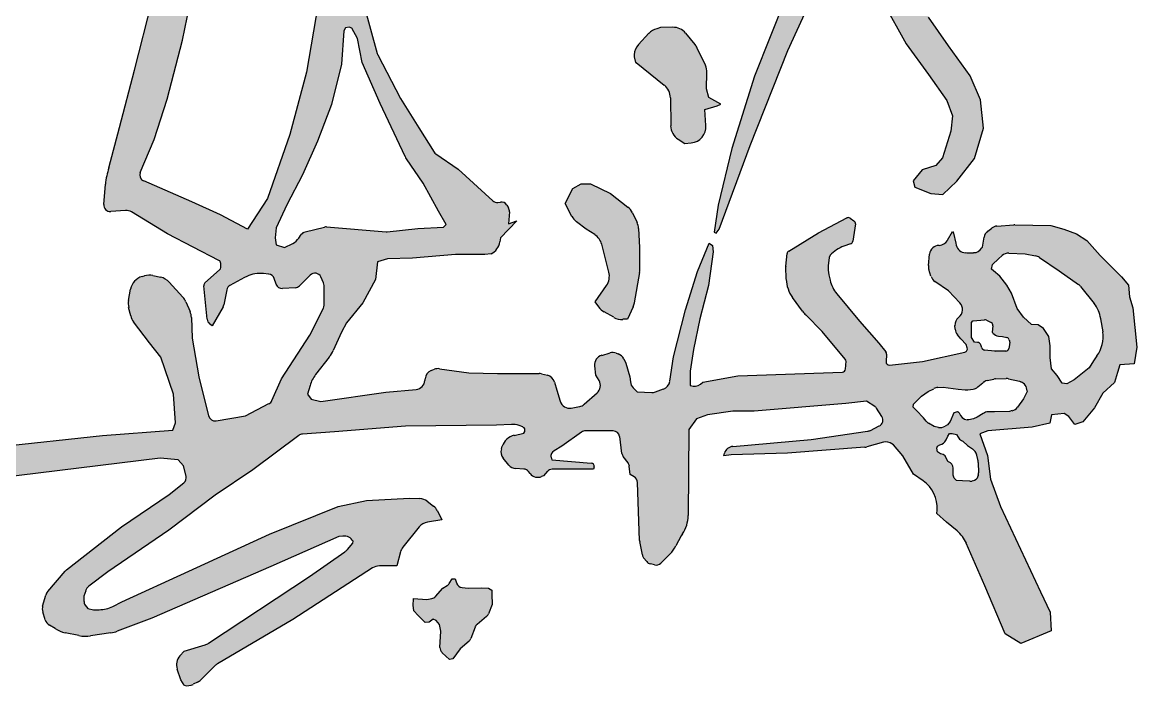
# Model space of a CAD drawing. Extents: x 69728788 to 150676229, y 15322671 to 43663798.
# Drawn here: x 75189074 to 75189880, y 20812700 to 20813179 of the extents above; entities that cross this region are included whole.
import ezdxf

# ---------------------------------------------------------------- set-up
doc = ezdxf.new("R2010")
doc.units = 0
doc.header["$LTSCALE"] = 1000
doc.header["$MEASUREMENT"] = 0
doc.layers.get('0').update_dxf_attribs({"linetype": 'CONTINUOUS'})
doc.layers.add('图框', color=253, linetype='CONTINUOUS')
doc.layers.add('签名', color=7, linetype='CONTINUOUS')

# ---------------------------------------------------------------- blocks, each defined once
blk = doc.blocks.new('新块.dwgASFDFDD')
at = {"layer": '签名'}
h = blk.add_hatch(color=256, dxfattribs=at)
h.paths.add_polyline_path([(95269.7, 23100.4), (95293.6, 23097.2), (95307, 23092.2), (95318, 23086.2), (95321.7, 23078.8), (95322.6, 23070.1), (95323.1, 23062.3), (95323.1, 23060.5), (95327.2, 23064.1), (95333.2, 23073.3), (95340.1, 23083.9), (95337.3, 23095.8), (95334.1, 23100.7, 0.161293), (95315.5, 23115.2), (95307.9, 23117.9), (95278.5, 23126.6), (95239.3, 23136.2, -0.055927), (95231.5, 23139.1), (95214.7, 23147.4, -0.036786), (95210, 23150.3), (95200.6, 23156.8, 0.116967), (95184.5, 23163.2, 0.125161), (95182.7, 23162.9), (95173, 23158.5, 0.089225), (95171.9, 23157.7, -0.045924), (95172.4, 23158.1), (95166.6, 23154.1, 0.195275), (95165, 23151.8), (95164.4, 23148.7, 0.293872), (95165.9, 23145), (95172.2, 23140.4), (95178.7, 23138.1), (95185.6, 23131.2), (95187.9, 23114.8, 0.040442), (95187.9, 23114.2, 0.74192), (95194.7, 23112.1), (95197.1, 23115.6), (95207.2, 23118.8), (95217.3, 23117), (95225.1, 23111.5), (95233.9, 23103.9, 0.146226), (95235.9, 23103.1), (95252.7, 23100.9)])
h.paths.add_polyline_path([(95548, 22693.9, -0.224051), (95555, 22679.5), (95555.4, 22647.3, 0.252735), (95564, 22631.7), (95571.7, 22626.8), (95579.1, 22627.5, 0.405395), (95595.9, 22647.5), (95594.6, 22666), (95608.9, 22670), (95613, 22672.1), (95599.2, 22679.7), (95596.7, 22689.9), (95597.1, 22708.4, 0.116113), (95595.3, 22716.8), (95586, 22736.6, 0.062977), (95583.4, 22740.6), (95572.6, 22753.7, 0.230474), (95557.6, 22760.5), (95543.7, 22760.1), (95539.3, 22758.9, 0.141943), (95530.3, 22753.6), (95518.3, 22740.6, 0.175293), (95513.3, 22728.9), (95513.1, 22726.5), (95514.7, 22719.9), (95515.7, 22719.9)])
h.paths.add_polyline_path([(95518.4, 22529, 0.097987), (95516.6, 22536), (95511.3, 22547, 0.115547), (95505.9, 22553.7), (95485.9, 22569.3), (95463.1, 22580.3), (95452.3, 22580.5), (95442.6, 22575.2), (95433.8, 22557.6), (95441.3, 22543, 0.112428), (95446.7, 22536.7), (95458, 22528.3), (95467.9, 22522, -0.190711), (95476, 22510.8), (95484.2, 22478.8, -0.218827), (95481.4, 22463.4), (95468.3, 22444.6), (95472.4, 22438.7, 0.115033), (95478.7, 22433), (95489.8, 22426.8, 0.14431), (95500.2, 22424.5), (95505.7, 22424.8), (95512, 22438.8, 0.064737), (95513.4, 22443.4), (95519.4, 22478.3, 0.042109), (95519.6, 22481.4), (95519.6, 22507)])
h.paths.add_polyline_path([(95343.3, 22082.5, 0.133698), (95345.6, 22085.7), (95349.6, 22096.5), (95349.2, 22108.4), (95349.2, 22112.9), (95345.5, 22115.1), (95337.3, 22115.5), (95322.2, 22115.3), (95315.2, 22116, -0.296761), (95308.8, 22121.1), (95307.2, 22125.7), (95303.6, 22125.7), (95300.2, 22120.4, -0.111035), (95297.8, 22118.1), (95293, 22115.1), (95284.5, 22105.7, -0.159662), (95280.4, 22103.4), (95274.4, 22102.1), (95259.2, 22103.4), (95259.1, 22102.6), (95258.7, 22095.4), (95259.4, 22089.2), (95264.6, 22083.6), (95272.6, 22075.7), (95277.1, 22076), (95281.6, 22079.5), (95285.4, 22078.1), (95289.2, 22073.3), (95290.5, 22065.7), (95289.6, 22046.8, 0.22558), (95292, 22040.9), (95300.6, 22033.2), (95304.4, 22033.9), (95313, 22045.3), (95323.1, 22054.3, 0.121444), (95325.1, 22057.3), (95330, 22070.3, -0.134274), (95332.3, 22073.5)])
blk.add_hatch(color=256, dxfattribs=at).paths.add_polyline_path([(95770.2, 22967.3), (95701.2, 22828.3), (95651.9, 22704.4), (95625.9, 22621.2), (95610.1, 22555.7), (95605.5, 22524.6), (95607.8, 22523.5), (95611.2, 22528.4), (95646.7, 22624.4), (95690.2, 22734), (95734.6, 22830.2), (95783.8, 22930.1), (95793.4, 22935.7), (95797.5, 22925.3), (95794.2, 22870.5), (95794.2, 22827.8), (95799.9, 22789.1), (95826.5, 22741.6), (95852.3, 22706.1), (95873.3, 22676.3), (95879.7, 22658.6), (95878.1, 22640.9), (95868.4, 22610.3), (95860.7, 22601.5), (95844.8, 22596.4), (95834.7, 22584), (95836.4, 22576.7), (95855.1, 22569.2), (95868.6, 22568.1), (95885, 22583.4), (95905.4, 22609.4), (95915.5, 22644.4), (95912.2, 22677.1), (95900.3, 22704.8), (95875.4, 22739.3), (95852.2, 22772), (95835.8, 22824.2), (95836.9, 22869.4), (95838, 22943.6), (95835.8, 22984.9), (95826.1, 22996.7), (95806.9, 23003.5), (95786.6, 22999)])
h = blk.add_hatch(color=256, dxfattribs=at)
h.paths.add_polyline_path([(95689.5, 22500.1, -0.231178), (95691.3, 22502.9), (95725.4, 22523.9), (95758.1, 22541.1, -0.274551), (95762, 22540.9), (95766.4, 22538, -0.290357), (95768, 22534.3), (95765, 22514.3, -0.282713), (95762.5, 22511.3), (95754.9, 22508.7, 0.12974), (95738.9, 22498.2), (95737.9, 22495.7), (95736.7, 22486.2, 0.07073), (95737.5, 22475.7), (95738.9, 22469.6, 0.118418), (95746.7, 22453.9), (95772.9, 22422.4), (95794.9, 22396.9), (95803, 22387, -0.191696), (95803.9, 22384.4), (95803.4, 22375.7, 0.465128), (95807.5, 22371.8), (95845.2, 22375.8), (95894.1, 22386.8, 0.44834), (95896.8, 22391.7), (95895.5, 22395.4), (95889.3, 22402), (95885.5, 22406.7, -0.157491), (95882.9, 22413.1), (95882.7, 22417.2, -0.24693), (95886.9, 22426.8), (95887.2, 22426.9, 0.440579), (95888.4, 22443.5), (95875.3, 22457.4), (95859.6, 22468, -0.170294), (95855.1, 22474), (95852.6, 22482, -0.102372), (95852.2, 22486.6), (95853.5, 22499.6, -0.373734), (95864.3, 22509.7), (95864.6, 22509.7, 0.254103), (95873.8, 22515.2), (95879.8, 22525.4), (95881, 22523.8), (95883.6, 22512.3), (95884.2, 22509.7, 0.331647), (95894.6, 22501.2), (95896.4, 22501.1), (95904.1, 22501.1, 0.263355), (95913.8, 22506.6), (95914.4, 22507.7), (95916.4, 22518.9, -0.184975), (95920.5, 22525.8), (95925, 22529.3, -0.149598), (95931.1, 22531.7), (95951, 22533.2), (95993.3, 22532.4), (96008.2, 22528.4), (96022.8, 22522.7), (96034.6, 22515.2), (96050.1, 22498), (96074.4, 22473.4), (96082.4, 22463.7), (96083.7, 22450.5), (96087.6, 22437.7), (96092, 22392.3), (96089, 22373.4), (96072.7, 22372.1), (96070, 22363.3), (96066.5, 22351.9), (96052.9, 22339.5), (96043.6, 22322.8), (96030, 22306.5), (96020.7, 22303.5), (96013.7, 22312.7), (96008.4, 22316.2), (95993.9, 22314.5), (95992, 22305.1), (95971.7, 22300.3), (95920.6, 22296.3), (95911.4, 22292.8), (95920.3, 22267.8), (95923.8, 22240.4), (95935, 22209), (95981.2, 22111), (95992.5, 22087.4), (95993.6, 22066), (95958.7, 22051.4), (95940.7, 22062.6), (95917, 22117.8), (95895.8, 22166.9, 0.119239), (95885.2, 22181), (95873.1, 22191), (95861.8, 22201.1), (95862.1, 22205, 0.267055), (95846, 22238.8), (95835, 22246.4), (95822.6, 22267.6), (95812, 22280), (95810.1, 22281.3, 0.225942), (95800.6, 22283), (95781.1, 22277.6, -0.047725), (95779, 22277.3), (95689.7, 22270.3), (95625, 22268.7), (95616.4, 22267.4), (95617.3, 22270.4, -0.302854), (95627, 22278.2), (95717.2, 22286.2), (95781.9, 22295.7, 0.079622), (95785.3, 22296.7), (95795.6, 22301.9, 0.447831), (95798.5, 22312.7), (95792.5, 22322.1, 0.101957), (95790.3, 22324.2), (95781, 22330.5), (95757.1, 22327.8), (95651.6, 22319), (95626.8, 22319), (95597.6, 22314.5), (95585.2, 22310.1), (95576.3, 22297.7), (95575.5, 22198.6, -0.1506), (95568.8, 22177.5), (95567.4, 22175.5), (95561.2, 22163.7, -0.07539), (95554.6, 22154.7), (95543.8, 22143.9, -0.258442), (95536.8, 22141.9), (95531.9, 22143.1, -0.172364), (95527.7, 22145.8), (95524.2, 22150.2, -0.116492), (95522.8, 22153.4), (95519.6, 22169.3), (95517.1, 22236.9, 0.257654), (95513.4, 22243.1), (95508.8, 22245.8), (95507.7, 22255.5, 0.137932), (95506.2, 22259.3), (95500.7, 22266.5, -0.130882), (95499.2, 22270.1), (95496.6, 22289.6, 0.375873), (95489.1, 22296.1), (95457.1, 22296.1, 0.153785), (95452.8, 22294.7), (95429.9, 22278.7), (95421, 22273.2, 0.298099), (95417.5, 22265.8), (95418.5, 22262.9), (95463.7, 22259.1, -0.449386), (95467.1, 22254.6), (95466.5, 22252), (95418.9, 22252, 0.210128), (95413.3, 22249.6), (95408.7, 22244.5), (95406.7, 22243.7, -0.340919), (95393.4, 22247), (95391.5, 22249.4, 0.210758), (95386.2, 22252.2), (95376.8, 22252.9, -0.201903), (95369, 22256.8), (95362.4, 22264.6, -0.259318), (95360.3, 22275.3), (95361.3, 22278.5, -0.264412), (95375, 22291), (95386.4, 22293.6), (95387.3, 22295.6, 0.42547), (95385.2, 22300.6), (95380.7, 22302.4, 0.080244), (95372.6, 22303.5), (95354.7, 22302.9), (95250.1, 22301.7), (95168.1, 22294.9), (95131.2, 22292.5, 0.145884), (95127.1, 22291), (95074.1, 22251.3), (95030.6, 22222.1), (94977.2, 22181.8), (94907, 22134), (94885.4, 22117.4, 0.151784), (94881.6, 22111.9), (94879.6, 22105.8), (94879.6, 22100.7, 0.121298), (94880.9, 22095.5), (94884.1, 22091.8), (94890.5, 22090.2), (94897.2, 22090.3, 0.108689), (94912.8, 22094.1), (94923.4, 22099.3), (95000.4, 22134.7), (95093.2, 22177.2), (95172.2, 22209.2), (95205.2, 22216.2), (95254.6, 22218.8), (95266.6, 22218.2, -0.148728), (95274.8, 22215.2), (95282.2, 22209.6, -0.11645), (95286.6, 22204.3), (95291.9, 22193.6), (95275.2, 22191.1, 0.187953), (95265.7, 22185.6), (95247, 22162.3, 0.102525), (95244.3, 22156.8), (95239.9, 22140.8), (95220, 22140.8, 0.144191), (95211.9, 22138.4), (95120.1, 22079.2), (95033.3, 22028.1, 0.063491), (95030.3, 22025.8), (95014.3, 22009.8, -0.080592), (95010.4, 22007), (95005.4, 22004.5, -0.178905), (94995, 22003.4), (94991.2, 22009.7), (94987, 22022.1, -0.27945), (94990.1, 22037.3), (94995.2, 22042.8), (95019.1, 22050, 0.073381), (95023.1, 22051.8), (95139.2, 22128.6), (95180.1, 22156.9, 0.06755), (95183.1, 22159.7), (95189.2, 22167.1), (95189.6, 22169.1, 0.305341), (95177.8, 22174.9), (95173.1, 22174.6), (95095, 22139.9), (94957.7, 22080.8), (94918, 22065.8, -0.052637), (94910.4, 22063.8), (94887.3, 22060.2, -0.090596), (94873.8, 22060.6), (94858.1, 22063.9, -0.085038), (94846.4, 22068.6), (94839.8, 22072.6, -0.181064), (94835, 22078.8), (94832.1, 22088, -0.147202), (94832, 22094.5), (94835.6, 22107.1, -0.109427), (94837.9, 22111.3), (94858.1, 22134.6, -0.048018), (94859.6, 22136.1), (94923, 22185.7), (94977.7, 22223), (94994.6, 22236.4, 0.298156), (94997.2, 22244.2), (94994.1, 22256), (94988.1, 22262.9), (94967.3, 22264.6), (94734.5, 22236.1), (94605.9, 22222.2), (94323.5, 22199.2, -0.291644), (94316.3, 22202.9), (94297, 22236.9), (94297, 22239.7, -0.383842), (94303.7, 22247.2), (94346.5, 22251.7), (94675.3, 22266.4), (94901.1, 22290.7), (94981.8, 22296.8), (94985, 22305.5), (94982.6, 22338.4), (94968.3, 22381.1), (94955.2, 22397.4), (94936.8, 22421.6, -0.101619), (94933.6, 22428.4), (94931.1, 22438.1, -0.109256), (94930.9, 22446.2), (94933.4, 22459.3, -0.280752), (94946.5, 22473.7), (94949.5, 22474.6, -0.126758), (94958.9, 22474.9), (94968, 22472.9, -0.15474), (94977.8, 22467.2), (94993.5, 22449.9, -0.081557), (94996.9, 22444.8), (95001.8, 22433.4, -0.093443), (95003.4, 22426.6), (95004.4, 22402.9), (95012, 22358.2), (95023.2, 22313.4, 0.390931), (95031.7, 22307.8), (95065.5, 22313.4), (95092.6, 22327.5, 0.171134), (95096, 22331.1), (95107, 22356), (95139.7, 22406.2), (95155.3, 22437.3, 0.116513), (95156.1, 22440.6), (95156.1, 22463.4, 0.107138), (95155.4, 22466.5), (95152.4, 22473.2, 0.523435), (95140.3, 22475.4), (95127.9, 22463.1, -0.18265), (95123.1, 22460.9), (95108.4, 22460, -0.340063), (95100.8, 22465.1), (95098.7, 22471.4, 0.294066), (95092.3, 22476.5), (95086.5, 22477.1, 0.133568), (95067.1, 22473.9), (95064.4, 22472.7), (95047.8, 22463.5, 0.220074), (95044.1, 22458.4), (95040.6, 22441.2, -0.080659), (95039.8, 22438.9), (95027.3, 22417.1), (95024.3, 22419.5, -0.201849), (95021.5, 22424.6), (95017.6, 22463.1, -0.240558), (95018.9, 22466.3), (95035.8, 22481.4, 0.21433), (95037.1, 22484.2), (95037.1, 22488.9, 0.280337), (95035.1, 22492.3), (94976, 22522.9), (94934.3, 22548.3, 0.156534), (94927.6, 22549.9), (94910.5, 22548.6, -0.46076), (94902.5, 22556.7), (94904.4, 22580, -0.064651), (94908.4, 22598.9), (94920.5, 22645.1), (94937.7, 22711.2), (94958, 22790.8), (94961.9, 22811.4), (94938.9, 22809.1, -0.064936), (94919.5, 22809.7), (94901.4, 22812.7, -0.080775), (94889.9, 22816.5), (94881.6, 22820.8, -0.135752), (94867, 22834.5), (94866.6, 22835.2, -0.154043), (94861.2, 22857.1), (94861.4, 22860.6, -0.136703), (94862.7, 22864.4), (94871.3, 22876.9), (94873.4, 22877.4, -0.279334), (94880.8, 22875.2), (94896.7, 22857.5), (94919.2, 22846.6), (94941.3, 22842.2, 0.141167), (94962, 22843.9), (94966.3, 22847), (94971.4, 22854.4, 0.122029), (94972.2, 22857.9), (94971, 22912.2, 0.13949), (94965, 22931.8), (94957, 22944.1), (94951.1, 22950.4, 0.109197), (94937.7, 22959.5), (94927.2, 22963.7, -0.674227), (94933.9, 22998.9), (94945.8, 22998.4, -0.092395), (94962.6, 22992.9), (94975.1, 22985.8, -0.067551), (94983.2, 22979.7), (95000.6, 22962.2), (95001.4, 22961.1, -0.157847), (95008.7, 22939.2), (95009.3, 22851.2, 0.507739), (95014.2, 22847.6), (95045, 22857.7), (95114.7, 22875.8), (95120.9, 22878.2, 0.285141), (95145, 22909.5), (95145.5, 22914.4), (95134.3, 22936.9), (95134, 22941.9, -0.404917), (95144.2, 22953.8), (95152.6, 22954.5, -0.059906), (95155.3, 22954.5), (95167.6, 22952.6, -0.217925), (95175.4, 22947.5), (95182.4, 22936.5, -0.127757), (95184.1, 22931.2), (95184.9, 22917.2), (95185.3, 22913.9, 0.45192), (95199.4, 22904.5), (95220.7, 22910.2, 0.061267), (95229.2, 22913.6), (95244.6, 22922.1, -0.126968), (95262.7, 22926.8), (95320.7, 22926.8, 0.329734), (95324.3, 22929.5), (95331.5, 22952.9), (95340.3, 22928.5, 0.229531), (95342.7, 22926.2), (95346.5, 22925, -0.382276), (95349, 22920.6), (95345.7, 22905.1, -0.203047), (95344, 22902.7), (95333.7, 22896.3), (95314.1, 22885.4), (95286.5, 22876), (95247.9, 22868.7), (95229, 22868.7), (95213, 22869.3, 0.112418), (95204.8, 22867.7), (95199.6, 22865.4, 0.326044), (95197.3, 22861.6), (95200.7, 22829.2), (95198.5, 22815.4), (95193.4, 22807.1, 0.328096), (95194.1, 22798.2), (95200.7, 22790.7), (95217.3, 22730.4, 0.053255), (95217.9, 22728.9), (95244.3, 22678.5), (95265.2, 22644.8), (95283, 22617, 0.098742), (95285, 22614.9), (95310.5, 22597.2), (95350.4, 22560.9, 0.218816), (95356.4, 22559), (95359.3, 22559.4, -0.291918), (95366.5, 22555.9), (95368.5, 22552.8, -0.158896), (95369.6, 22548.3), (95368.7, 22534.4), (95378, 22537.9), (95359.4, 22518.2), (95358.6, 22513.5, -0.240188), (95348.4, 22499.8), (95341.4, 22498.9), (95307.5, 22498.9), (95257.8, 22494.8), (95229.2, 22494), (95217.8, 22490.7), (95215.3, 22470.2), (95200.7, 22443.3), (95181.9, 22420.5), (95176.2, 22409.9), (95166.6, 22388.7, -0.059303), (95162.1, 22381.1), (95146.4, 22361.1, 0.096023), (95140, 22348.3), (95137.1, 22338.2), (95141.2, 22332.5), (95152.6, 22330.1), (95227.3, 22340.8), (95262.1, 22343.8, 0.368288), (95272.4, 22354.2), (95272.5, 22355.9, -0.287337), (95279.5, 22365.5), (95283.3, 22367, -0.1299), (95289, 22367.7), (95322.7, 22363.1), (95355.7, 22362.2), (95403.7, 22362.2, -0.061275), (95406.4, 22361.8), (95413.4, 22360.1, -0.265952), (95421.5, 22352.3), (95424.2, 22343), (95428, 22330.2, 0.385739), (95440.9, 22322.3), (95450.5, 22324.1, 0.134429), (95455.8, 22326.7), (95470.6, 22339.8, 0.361907), (95472.8, 22354), (95469, 22360.3), (95467.8, 22370.9, -0.367837), (95475.9, 22383), (95485.7, 22385.8, -0.157947), (95492.6, 22385.6), (95495, 22384.7, -0.191883), (95501.2, 22379.2), (95503.8, 22374), (95508.4, 22358.5), (95508.9, 22352.5, 0.175535), (95512.2, 22345.6), (95516.6, 22341.2), (95533.5, 22340.3, 0.100406), (95537.9, 22341), (95547, 22344.4, 0.271742), (95554.2, 22353.2), (95558.6, 22381.4), (95572.4, 22435.3), (95586.4, 22479.6), (95599.8, 22512), (95603.5, 22509.3), (95604.4, 22502), (95598.9, 22463.6), (95588.8, 22425.2), (95581.5, 22389.6), (95577.8, 22364.9), (95577.8, 22348.5, 0.280775), (95589.5, 22349.8), (95592.5, 22352.1), (95632.7, 22359.4), (95753.1, 22363.8, 0.384258), (95756.7, 22367.3), (95757.3, 22376.2, 0.192772), (95756.4, 22378.8), (95729.9, 22410.6), (95710.9, 22429.6, -0.038185), (95707.2, 22433.9), (95695.6, 22449.7, -0.150784), (95688.4, 22470.6), (95687.9, 22485.5)])
h.paths.add_polyline_path([(95148.8, 22847.1), (95151.4, 22834.9), (95149.5, 22787.7), (95135.9, 22709), (95116.8, 22637), (95091, 22563.7), (95067.9, 22528.4), (95036.7, 22544.7), (95004, 22559.6), (94948.4, 22583.8, -0.411776), (94944.4, 22593.6), (94960.6, 22631.6), (94975.5, 22677.7), (94993.2, 22745.6), (95001.3, 22785), (95010.8, 22808.1), (95020.8, 22811.5), (95055.8, 22818.4), (95088.8, 22832.2), (95118, 22841.8), (95141.9, 22848.2)], flags=16)
h.paths.add_polyline_path([(95185, 22760.5), (95188.3, 22759.5), (95194.8, 22747.8), (95200, 22720.2), (95220.6, 22672.9), (95249.4, 22611.8, 0.039662), (95250.9, 22609.2), (95270.2, 22581), (95288, 22549.1), (95296.9, 22533.7), (95293.6, 22530.4), (95264.1, 22529), (95228.2, 22525.2), (95159, 22530.8, 0.081589), (95156.5, 22530.6), (95134.3, 22525, 0.183834), (95129.9, 22522), (95127.2, 22518, -0.12786), (95120.1, 22511.8), (95110.4, 22507), (95101, 22510.3), (95099.8, 22518.2), (95100.8, 22529.6), (95113.2, 22556.3), (95131.3, 22590.6), (95148.4, 22629.6), (95164.6, 22671.5), (95176.1, 22718.2), (95178.9, 22756.3), (95180.8, 22760)], flags=16)
h.paths.add_polyline_path([(95925.9, 22487.4), (95932.7, 22494.1), (95937.1, 22497.8, -0.191823), (95944.9, 22500.6), (95963.6, 22499.7), (95975.6, 22497.6, -0.10674), (95980, 22495.8), (96002.7, 22480.2), (96025, 22464.7, -0.07439), (96027.4, 22462.4), (96043, 22442.7, -0.129106), (96050.5, 22425.2), (96052.9, 22410, -0.195793), (96046.3, 22382.5), (96042.3, 22376.9), (96037.2, 22368.7), (96020.2, 22354.8), (96011.4, 22350.2), (96006.3, 22351.2), (96000.6, 22359.9), (95994, 22367.6), (95992.4, 22380.5), (95992.4, 22393.9), (95990.9, 22404.7), (95984.7, 22413.9), (95978.5, 22418), (95970.8, 22418.5), (95961.5, 22426.8), (95954.3, 22437), (95947.7, 22454.5), (95942.5, 22463.8), (95934.3, 22474), (95927.1, 22480.2), (95924.9, 22482.3)], flags=16)
h.paths.add_polyline_path([(95901.7, 22420.8), (95903.3, 22422.7), (95903.6, 22422.7), (95917.9, 22424), (95924.4, 22420.7, -0.319194), (95926.5, 22416.9), (95925.6, 22409.7), (95926.4, 22408.8, 0.170609), (95933, 22405.3), (95937.3, 22404.6), (95942.5, 22403.5, -0.270894), (95945.3, 22400.9), (95945.9, 22398.9), (95945.3, 22392.8), (95944.9, 22391, -0.35173), (95941.3, 22388), (95928.7, 22387.7), (95916.8, 22389.1, -0.28734), (95913.7, 22391.6), (95912.5, 22395, 0.155831), (95911.2, 22396.9, 0.184917), (95908.7, 22398), (95905.2, 22398.2), (95901.7, 22403.6), (95901.7, 22412.8)], flags=16)
h.paths.add_polyline_path([(95835.1, 22326.9), (95844, 22336.2), (95852, 22341.4), (95858.3, 22344.7, -0.109091), (95863, 22346), (95869, 22346.3), (95886.4, 22344.3), (95894.6, 22343.2, 0.069308), (95897.7, 22343.3), (95903.6, 22344.2, 0.13629), (95909.1, 22346.7), (95915, 22351.6, -0.117467), (95919.7, 22354), (95927.4, 22355.7, -0.049761), (95929.6, 22356), (95941.7, 22356.4, -0.063156), (95944.5, 22356.1), (95957.2, 22353.2), (95958.5, 22352.7, -0.311276), (95965.7, 22342.2), (95965.7, 22341.4), (95961.7, 22332.9), (95954.6, 22323.4, -0.162986), (95948.8, 22319.4), (95945.5, 22318.4), (95928.1, 22318), (95921.2, 22318, 0.140475), (95915.3, 22316.3), (95908.3, 22311.9), (95904.2, 22309.9), (95898.6, 22308.7), (95896.8, 22308.9, -0.312011), (95887.7, 22316.8), (95885.8, 22318.1), (95881.6, 22316.8), (95877.1, 22307.1), (95874.3, 22303), (95871.4, 22301.4, -0.174687), (95863.8, 22300.1), (95858.9, 22301), (95852.4, 22304.9, -0.082204), (95849.6, 22307.3), (95846.4, 22311.1), (95838.3, 22319.6), (95834.6, 22323.6)], flags=16)
h.paths.add_polyline_path([(95862.5, 22278.4), (95865.3, 22279.9, 0.21493), (95872.5, 22285.7), (95874.7, 22290), (95876.5, 22293.1), (95879.4, 22293.1), (95884.4, 22292.1), (95886.4, 22288.8, 0.120194), (95890.2, 22285.1), (95891.7, 22284.2), (95897, 22279.3), (95902.9, 22275.4, -0.198061), (95907.7, 22268.3), (95909.3, 22260.9), (95909.7, 22247.9, -0.06461), (95909.5, 22245), (95909.3, 22244.3, -0.302829), (95903.3, 22238.6), (95902.4, 22238.4, -0.052243), (95900, 22238.3), (95891.4, 22238.6), (95884.5, 22239.1), (95881.7, 22241.9), (95880.7, 22245.1), (95880.5, 22252.5, 0.37754), (95874.9, 22260.7), (95872.4, 22265.4), (95871.5, 22267.5), (95869.3, 22268.9), (95865.9, 22269.6), (95862.8, 22272.1), (95861.9, 22276.1)], flags=16)
for p, q in [((95701.2, 22828.3), (95651.9, 22704.4)), ((95690.2, 22734), (95734.6, 22830.2)), ((94937.7, 22711.2), (94958, 22790.8)), ((94993.2, 22745.6), (95001.3, 22785)), ((95149.5, 22787.7), (95135.9, 22709)), ((95200.7, 22790.7), (95217.3, 22730.4)), ((95799.9, 22789.1), (95826.5, 22741.6)), ((95875.4, 22739.3), (95852.2, 22772)), ((95178.9, 22756.3), (95176.1, 22718.2)), ((95180.8, 22760), (95178.9, 22756.3)), ((95185, 22760.5), (95180.8, 22760)), ((95188.3, 22759.5), (95185, 22760.5)), ((95194.8, 22747.8), (95188.3, 22759.5)), ((95543.7, 22760.1), (95539.3, 22758.9)), ((95557.6, 22760.5), (95543.7, 22760.1)), ((94975.5, 22677.7), (94993.2, 22745.6)), ((95200, 22720.2), (95194.8, 22747.8)), ((95530.3, 22753.6), (95518.3, 22740.6)), ((95583.4, 22740.6), (95572.6, 22753.7)), ((95595.3, 22716.8), (95586, 22736.6)), ((95646.7, 22624.4), (95690.2, 22734)), ((95826.5, 22741.6), (95852.3, 22706.1)), ((95900.3, 22704.8), (95875.4, 22739.3)), ((95176.1, 22718.2), (95164.6, 22671.5)), ((95220.6, 22672.9), (95200, 22720.2)), ((95217.9, 22728.9), (95244.3, 22678.5)), ((95513.3, 22728.9), (95513.1, 22726.5)), ((95513.1, 22726.5), (95514.7, 22719.9)), ((95514.7, 22719.9), (95515.7, 22719.9)), ((95515.7, 22719.9), (95548, 22693.9)), ((94920.5, 22645.1), (94937.7, 22711.2)), ((95135.9, 22709), (95116.8, 22637)), ((95596.7, 22689.9), (95597.1, 22708.4)), ((95651.9, 22704.4), (95625.9, 22621.2)), ((95852.3, 22706.1), (95873.3, 22676.3)), ((95912.2, 22677.1), (95900.3, 22704.8)), ((95555, 22679.5), (95555.4, 22647.3)), ((95599.2, 22679.7), (95596.7, 22689.9)), ((95613, 22672.1), (95599.2, 22679.7)), ((94960.6, 22631.6), (94975.5, 22677.7)), ((95164.6, 22671.5), (95148.4, 22629.6)), ((95249.4, 22611.8), (95220.6, 22672.9)), ((95244.3, 22678.5), (95265.2, 22644.8)), ((95594.6, 22666), (95608.9, 22670)), ((95595.9, 22647.5), (95594.6, 22666)), ((95608.9, 22670), (95613, 22672.1)), ((95873.3, 22676.3), (95879.7, 22658.6)), ((95915.5, 22644.4), (95912.2, 22677.1)), ((95879.7, 22658.6), (95878.1, 22640.9)), ((94908.4, 22598.9), (94920.5, 22645.1)), ((94920.5, 22645.1), (94920.5, 22645.1)), ((95265.2, 22644.8), (95283, 22617)), ((95878.1, 22640.9), (95868.4, 22610.3)), ((95905.4, 22609.4), (95915.5, 22644.4)), ((94944.4, 22593.6), (94960.6, 22631.6)), ((95116.8, 22637), (95091, 22563.7)), ((95148.4, 22629.6), (95131.3, 22590.6)), ((95564, 22631.7), (95571.7, 22626.8)), ((95571.7, 22626.8), (95579.1, 22627.5)), ((95285, 22614.9), (95310.5, 22597.2)), ((95625.9, 22621.2), (95610.1, 22555.7)), ((95611.2, 22528.4), (95646.7, 22624.4)), ((95270.2, 22581), (95250.9, 22609.2)), ((95860.7, 22601.5), (95844.8, 22596.4)), ((95868.4, 22610.3), (95860.7, 22601.5)), ((95885, 22583.4), (95905.4, 22609.4)), ((95131.3, 22590.6), (95113.2, 22556.3)), ((95310.5, 22597.2), (95350.4, 22560.9)), ((95844.8, 22596.4), (95834.7, 22584)), ((94902.5, 22556.7), (94904.4, 22580)), ((95004, 22559.6), (94948.4, 22583.8)), ((95288, 22549.1), (95270.2, 22581)), ((95442.6, 22575.2), (95452.3, 22580.5)), ((95452.3, 22580.5), (95463.1, 22580.3)), ((95463.1, 22580.3), (95485.9, 22569.3)), ((95834.7, 22584), (95836.4, 22576.7)), ((95836.4, 22576.7), (95855.1, 22569.2)), ((95868.6, 22568.1), (95885, 22583.4)), ((95091, 22563.7), (95067.9, 22528.4)), ((95433.8, 22557.6), (95442.6, 22575.2)), ((95485.9, 22569.3), (95505.9, 22553.7)), ((95855.1, 22569.2), (95868.6, 22568.1)), ((95036.7, 22544.7), (95004, 22559.6)), ((95113.2, 22556.3), (95100.8, 22529.6)), ((95356.4, 22559), (95359.3, 22559.4)), ((95366.5, 22555.9), (95368.5, 22552.8)), ((95441.3, 22543), (95433.8, 22557.6)), ((95610.1, 22555.7), (95605.5, 22524.6)), ((94927.6, 22549.9), (94910.5, 22548.6)), ((94976, 22522.9), (94934.3, 22548.3)), ((95067.9, 22528.4), (95036.7, 22544.7)), ((95296.9, 22533.7), (95288, 22549.1)), ((95378, 22537.9), (95359.4, 22518.2)), ((95369.6, 22548.3), (95368.7, 22534.4)), ((95368.7, 22534.4), (95378, 22537.9)), ((95511.3, 22547), (95516.6, 22536)), ((95725.4, 22523.9), (95758.1, 22541.1)), ((95762, 22540.9), (95766.4, 22538)), ((95100.8, 22529.6), (95099.8, 22518.2)), ((95134.3, 22525), (95156.5, 22530.6)), ((95159, 22530.8), (95227.5, 22525.2)), ((95228.9, 22525.2), (95264.1, 22529)), ((95264.1, 22529), (95293.6, 22530.4)), ((95293.6, 22530.4), (95296.9, 22533.7)), ((95458, 22528.3), (95446.7, 22536.7)), ((95467.9, 22522), (95458, 22528.3)), ((95518.4, 22529), (95519.6, 22507)), ((95605.5, 22524.6), (95607.8, 22523.5)), ((95607.8, 22523.5), (95611.2, 22528.4)), ((95768, 22534.3), (95765, 22514.3)), ((95874, 22515.4), (95879.8, 22525.4)), ((95879.8, 22525.4), (95881, 22523.8)), ((95920.5, 22525.8), (95925, 22529.3)), ((95931.1, 22531.7), (95950.5, 22533.2)), ((95951.5, 22533.2), (95993.3, 22532.4)), ((95993.3, 22532.4), (96008.2, 22528.4)), ((96008.2, 22528.4), (96022.8, 22522.7)), ((95035.1, 22492.3), (94976, 22522.9)), ((95099.8, 22518.2), (95101, 22510.3)), ((95110.4, 22507), (95120.1, 22511.8)), ((95127.2, 22518), (95129.9, 22522)), ((95359.4, 22518.2), (95358.6, 22513.5)), ((95586.4, 22479.6), (95599.8, 22512)), ((95599.8, 22512), (95603.5, 22509.3)), ((95691.3, 22502.9), (95725.4, 22523.9)), ((95881, 22523.8), (95883.6, 22512.3)), ((95883.6, 22512.3), (95884.2, 22509.7)), ((95914.4, 22507.7), (95916.4, 22518.9)), ((96022.8, 22522.7), (96034.6, 22515.2)), ((96034.6, 22515.2), (96050.1, 22498)), ((95101, 22510.3), (95110.4, 22507)), ((95307.5, 22498.9), (95257.8, 22494.8)), ((95341.4, 22498.9), (95307.5, 22498.9)), ((95348.4, 22499.8), (95341.4, 22498.9)), ((95484.2, 22478.8), (95476, 22510.8)), ((95519.6, 22507), (95519.6, 22481.4)), ((95604.4, 22502), (95598.9, 22463.6)), ((95603.5, 22509.3), (95604.4, 22502)), ((95687.9, 22485.8), (95689.5, 22500.1)), ((95762.5, 22511.3), (95754.9, 22508.7)), ((95852.2, 22486.6), (95853.5, 22499.6)), ((95864.3, 22509.7), (95864.6, 22509.7)), ((95894.6, 22501.2), (95896.4, 22501.1)), ((95896.4, 22501.1), (95904.1, 22501.1)), ((95913.8, 22506.6), (95914.4, 22507.7)), ((95944.9, 22500.6), (95963.6, 22499.7)), ((95963.6, 22499.7), (95975.6, 22497.6)), ((95037.1, 22484.2), (95037.1, 22488.9)), ((95217.8, 22490.7), (95215.3, 22470.2)), ((95229.2, 22494), (95217.8, 22490.7)), ((95257.8, 22494.8), (95229.2, 22494)), ((95737.9, 22495.7), (95736.7, 22486.2)), ((95738.9, 22498.2), (95737.9, 22495.7)), ((95924.9, 22482.3), (95925.9, 22487.4)), ((95925.9, 22487.4), (95932.7, 22494.1)), ((95932.7, 22494.1), (95937.1, 22497.8)), ((95980, 22495.8), (96002.7, 22480.2)), ((96050.1, 22498), (96074.4, 22473.4)), ((94946.5, 22473.7), (94949.5, 22474.6)), ((94958.9, 22474.9), (94968, 22472.9)), ((95018.9, 22466.3), (95035.8, 22481.4)), ((95067.1, 22473.9), (95064.4, 22472.7)), ((95092.3, 22476.5), (95086.5, 22477.1)), ((95140.3, 22475.4), (95127.9, 22463.1)), ((95155.4, 22466.5), (95152.4, 22473.2)), ((95519.4, 22478.3), (95513.4, 22443.4)), ((95572.4, 22435.3), (95586.4, 22479.6)), ((95586.4, 22479.6), (95586.4, 22479.6)), ((95688.4, 22470.6), (95687.9, 22485.2)), ((95737.5, 22475.7), (95738.9, 22469.6)), ((95855.1, 22474), (95852.6, 22482)), ((95927.1, 22480.2), (95924.9, 22482.3)), ((95934.3, 22474), (95927.1, 22480.2)), ((95942.5, 22463.8), (95934.3, 22474)), ((96002.7, 22480.2), (96025, 22464.7)), ((96074.4, 22473.4), (96082.4, 22463.7)), ((94977.8, 22467.2), (94993.5, 22449.9)), ((95021.5, 22424.6), (95017.6, 22463.1)), ((95064.4, 22472.7), (95047.8, 22463.5)), ((95100.8, 22465.1), (95098.7, 22471.4)), ((95123.1, 22460.9), (95108.4, 22460)), ((95156.1, 22440.6), (95156.1, 22463.4)), ((95215.3, 22470.2), (95200.7, 22443.3)), ((95468.3, 22444.6), (95481.4, 22463.4)), ((95598.9, 22463.6), (95588.8, 22425.2)), ((95875.3, 22457.4), (95859.6, 22468)), ((95947.7, 22454.5), (95942.5, 22463.8)), ((96027.4, 22462.4), (96043, 22442.7)), ((96082.4, 22463.7), (96083.7, 22450.5)), ((94930.9, 22446.2), (94933.4, 22459.3)), ((95044.1, 22458.4), (95040.6, 22441.2)), ((95707.2, 22433.9), (95695.6, 22449.7)), ((95746.7, 22453.9), (95772.9, 22422.4)), ((95888.4, 22443.5), (95875.3, 22457.4)), ((95954.3, 22437), (95947.7, 22454.5)), ((96083.7, 22450.5), (96087.6, 22437.7)), ((94933.6, 22428.4), (94931.1, 22438.1)), ((94996.9, 22444.8), (95001.8, 22433.4)), ((95039.8, 22438.9), (95027.3, 22417.1)), ((95139.7, 22406.2), (95155.3, 22437.3)), ((95200.7, 22443.3), (95181.9, 22420.5)), ((95472.4, 22438.7), (95468.3, 22444.6)), ((95512, 22438.8), (95505.7, 22424.8)), ((95558.6, 22381.4), (95572.4, 22435.3)), ((95961.5, 22426.8), (95954.3, 22437)), ((96087.6, 22437.7), (96092, 22392.3)), ((95003.4, 22426.6), (95004.4, 22402.9)), ((95489.8, 22426.8), (95478.7, 22433)), ((95505.7, 22424.8), (95500.2, 22424.5)), ((95588.8, 22425.2), (95581.5, 22389.6)), ((95729.9, 22410.6), (95710.9, 22429.6)), ((95772.9, 22422.4), (95794.9, 22396.9)), ((95886.9, 22426.8), (95887.2, 22426.9)), ((95901.7, 22420.8), (95903.3, 22422.7)), ((95903.3, 22422.7), (95903.6, 22422.7)), ((95903.6, 22422.7), (95916.9, 22423.9)), ((95918.9, 22423.5), (95924.4, 22420.7)), ((95970.8, 22418.5), (95961.5, 22426.8)), ((96050.5, 22425.2), (96052.9, 22410)), ((94955.2, 22397.4), (94936.8, 22421.6)), ((95027.3, 22417.1), (95024.3, 22419.5)), ((95176.2, 22409.9), (95166.6, 22388.7)), ((95181.9, 22420.5), (95176.2, 22409.9)), ((95756.4, 22378.8), (95729.9, 22410.6)), ((95882.9, 22413.1), (95882.7, 22417.2)), ((95901.7, 22412.8), (95901.7, 22420.8)), ((95901.7, 22403.6), (95901.7, 22412.8)), ((95926.5, 22416.9), (95925.6, 22409.7)), ((95925.6, 22409.7), (95926.4, 22408.8)), ((95978.5, 22418), (95970.8, 22418.5)), ((95984.7, 22413.9), (95978.5, 22418)), ((95990.9, 22404.7), (95984.7, 22413.9)), ((94968.3, 22381.1), (94955.2, 22397.4)), ((95004.4, 22402.9), (95012, 22358.2)), ((95107, 22356), (95139.7, 22406.2)), ((95794.9, 22396.9), (95803, 22387)), ((95889.3, 22402), (95885.5, 22406.7)), ((95895.5, 22395.4), (95889.3, 22402)), ((95905.2, 22398.2), (95901.7, 22403.6)), ((95908.7, 22398), (95905.2, 22398.2)), ((95911.4, 22396.7), (95910.9, 22397.1)), ((95933, 22405.3), (95937.3, 22404.6)), ((95937.3, 22404.6), (95942.5, 22403.5)), ((95945.3, 22400.9), (95945.7, 22399.6)), ((95945.8, 22398.1), (95945.3, 22392.8)), ((95992.4, 22393.9), (95990.9, 22404.7)), ((95475.9, 22383), (95485.7, 22385.8)), ((95492.6, 22385.6), (95495, 22384.7)), ((95581.5, 22389.6), (95577.8, 22364.9)), ((95803.9, 22384.4), (95803.4, 22375.7)), ((95845.2, 22375.8), (95894.1, 22386.8)), ((95896.8, 22391.7), (95895.5, 22395.4)), ((95913.7, 22391.6), (95912.5, 22395)), ((95928.5, 22387.8), (95916.8, 22389.1)), ((95941.3, 22388), (95929, 22387.7)), ((95945.3, 22392.8), (95944.9, 22391)), ((95992.4, 22380.5), (95992.4, 22393.9)), ((96092, 22392.3), (96089, 22373.4)), ((94982.6, 22338.4), (94968.3, 22381.1)), ((95162.1, 22381.1), (95146.4, 22361.1)), ((95469, 22360.3), (95467.8, 22370.9)), ((95501.2, 22379.2), (95503.8, 22374)), ((95503.8, 22374), (95508.4, 22358.5)), ((95554.2, 22353.2), (95558.6, 22381.4)), ((95756.7, 22367.3), (95757.3, 22376.2)), ((95807.5, 22371.8), (95845.2, 22375.8)), ((95994, 22367.6), (95992.4, 22380.5)), ((96042.3, 22376.9), (96037.2, 22368.7)), ((96046.3, 22382.5), (96042.3, 22376.9)), ((96072.7, 22372.1), (96070, 22363.3)), ((96089, 22373.4), (96072.7, 22372.1)), ((95012, 22358.2), (95023.2, 22313.4)), ((95279.5, 22365.5), (95283.3, 22367)), ((95289, 22367.7), (95322.7, 22363.1)), ((95322.7, 22363.1), (95355.7, 22362.2)), ((95355.7, 22362.2), (95403.7, 22362.2)), ((95406.4, 22361.8), (95413.4, 22360.1)), ((95472.8, 22354), (95469, 22360.3)), ((95508.4, 22358.5), (95508.9, 22352.5)), ((95577.8, 22364.9), (95577.8, 22348.5)), ((95592.5, 22352.1), (95632.7, 22359.4)), ((95632.7, 22359.4), (95753.1, 22363.8)), ((96000.6, 22359.9), (95994, 22367.6)), ((96006.3, 22351.2), (96000.6, 22359.9)), ((96037.2, 22368.7), (96020.2, 22354.8)), ((96070, 22363.3), (96066.5, 22351.9)), ((95096, 22331.1), (95107, 22356)), ((95140, 22348.3), (95137.1, 22338.2)), ((95272.4, 22354.2), (95272.5, 22355.9)), ((95421.5, 22352.3), (95424.2, 22343)), ((95512.2, 22345.6), (95516.6, 22341.2)), ((95577.8, 22348.5), (95578.2, 22348.3)), ((95589.5, 22349.8), (95592.5, 22352.1)), ((95863, 22346), (95869, 22346.3)), ((95869, 22346.3), (95886.4, 22344.3)), ((95909.1, 22346.7), (95915, 22351.6)), ((95919.7, 22354), (95927.4, 22355.7)), ((95929.6, 22356), (95941.7, 22356.4)), ((95944.5, 22356.1), (95957.2, 22353.2)), ((95957.2, 22353.2), (95958.5, 22352.7)), ((96011.4, 22350.2), (96006.3, 22351.2)), ((96020.2, 22354.8), (96011.4, 22350.2)), ((96066.5, 22351.9), (96052.9, 22339.5)), ((94985, 22305.5), (94982.6, 22338.4)), ((95137.1, 22338.2), (95141.2, 22332.5)), ((95141.2, 22332.5), (95152.6, 22330.1)), ((95152.6, 22330.1), (95227.3, 22340.8)), ((95227.3, 22340.8), (95262.1, 22343.8)), ((95424.2, 22343), (95428, 22330.2)), ((95455.8, 22326.7), (95470.6, 22339.8)), ((95516.6, 22341.2), (95533.5, 22340.3)), ((95537.9, 22341), (95547, 22344.4)), ((95835.1, 22326.9), (95844, 22336.2)), ((95844, 22336.2), (95852, 22341.4)), ((95852, 22341.4), (95858.3, 22344.7)), ((95886.4, 22344.3), (95894.6, 22343.2)), ((95897.7, 22343.3), (95903.6, 22344.2)), ((95961.7, 22332.9), (95954.6, 22323.4)), ((95965.7, 22341.4), (95961.7, 22332.9)), ((95965.7, 22342.2), (95965.7, 22341.4)), ((96052.9, 22339.5), (96043.6, 22322.8)), ((95065.5, 22313.4), (95092.6, 22327.5)), ((95440.9, 22322.3), (95450.5, 22324.1)), ((95757.1, 22327.8), (95651.6, 22319)), ((95781, 22330.5), (95757.1, 22327.8)), ((95790.3, 22324.2), (95781, 22330.5)), ((95798.5, 22312.7), (95792.5, 22322.1)), ((95834.6, 22323.6), (95835.1, 22326.9)), ((95838.3, 22319.6), (95834.6, 22323.6)), ((95846.4, 22311.1), (95838.3, 22319.6)), ((95948.8, 22319.4), (95945.5, 22318.4)), ((96043.6, 22322.8), (96030, 22306.5)), ((95031.7, 22307.8), (95065.5, 22313.4)), ((95585.2, 22310.1), (95576.3, 22297.7)), ((95597.6, 22314.5), (95585.2, 22310.1)), ((95626.8, 22319), (95597.6, 22314.5)), ((95651.6, 22319), (95626.8, 22319)), ((95849.6, 22307.3), (95846.4, 22311.1)), ((95877.1, 22307.1), (95874.3, 22303)), ((95881.6, 22316.8), (95877.1, 22307.1)), ((95885.8, 22318.1), (95881.6, 22316.8)), ((95887.7, 22316.8), (95885.8, 22318.1)), ((95898.6, 22308.7), (95896.8, 22308.9)), ((95904.2, 22309.9), (95898.6, 22308.7)), ((95908.3, 22311.9), (95904.2, 22309.9)), ((95915.3, 22316.3), (95908.3, 22311.9)), ((95928.1, 22318), (95921.2, 22318)), ((95945.5, 22318.4), (95928.1, 22318)), ((95993.9, 22314.5), (95992, 22305.1)), ((96008.4, 22316.2), (95993.9, 22314.5)), ((96013.7, 22312.7), (96008.4, 22316.2)), ((96020.7, 22303.5), (96013.7, 22312.7)), ((96030, 22306.5), (96020.7, 22303.5)), ((94901.1, 22290.7), (94981.8, 22296.8)), ((94981.8, 22296.8), (94985, 22305.5)), ((95168.1, 22294.9), (95131.2, 22292.5)), ((95250.1, 22301.7), (95168.1, 22294.9)), ((95354.7, 22302.9), (95250.1, 22301.7)), ((95371.9, 22303.5), (95354.7, 22302.9)), ((95375, 22291), (95386.4, 22293.6)), ((95385.2, 22300.6), (95380.7, 22302.4)), ((95386.4, 22293.6), (95387.3, 22295.6)), ((95452.8, 22294.7), (95429.9, 22278.7)), ((95489.1, 22296.1), (95457.1, 22296.1)), ((95576.3, 22297.7), (95575.5, 22198.6)), ((95717.2, 22286.2), (95781.9, 22295.7)), ((95785.3, 22296.7), (95795.6, 22301.9)), ((95858.9, 22301), (95852.4, 22304.9)), ((95863.8, 22300.1), (95858.9, 22301)), ((95874.3, 22303), (95871.4, 22301.4)), ((95920.6, 22296.3), (95911.4, 22292.8)), ((95971.7, 22300.3), (95920.6, 22296.3)), ((95992, 22305.1), (95971.7, 22300.3)), ((94675.3, 22266.4), (94901.1, 22290.7)), ((95127.1, 22291), (95074.1, 22251.3)), ((95499.2, 22270.1), (95496.6, 22289.6)), ((95627, 22278.2), (95717.2, 22286.2)), ((95800.6, 22283), (95781.1, 22277.6)), ((95812, 22280), (95810.1, 22281.3)), ((95872.5, 22285.7), (95874.7, 22290)), ((95874.7, 22290), (95876.5, 22293.1)), ((95876.5, 22293.1), (95879.4, 22293.1)), ((95879.4, 22293.1), (95884.4, 22292.1)), ((95884.4, 22292.1), (95886.4, 22288.8)), ((95890.2, 22285.1), (95891.7, 22284.2)), ((95891.7, 22284.2), (95897, 22279.3)), ((95911.4, 22292.8), (95920.3, 22267.8)), ((95360.3, 22275.3), (95361.3, 22278.5)), ((95429.9, 22278.7), (95421, 22273.2)), ((95616.4, 22267.4), (95617.3, 22270.4)), ((95625, 22268.7), (95616.4, 22267.4)), ((95689.7, 22270.3), (95625, 22268.7)), ((95779, 22277.3), (95689.7, 22270.3)), ((95822.6, 22267.6), (95812, 22280)), ((95861.9, 22276.1), (95862.5, 22278.4)), ((95862.8, 22272.1), (95861.9, 22276.1)), ((95862.5, 22278.4), (95865.3, 22279.9)), ((95862.5, 22278.4), (95862.5, 22278.4)), ((95865.9, 22269.6), (95862.8, 22272.1)), ((95869.3, 22268.9), (95865.9, 22269.6)), ((95871.5, 22267.5), (95869.3, 22268.9)), ((95897, 22279.3), (95902.9, 22275.4)), ((95907.7, 22268.3), (95909.1, 22261.8)), ((95920.3, 22267.8), (95923.8, 22240.4)), ((94967.3, 22264.6), (94734.5, 22236.1)), ((94988.1, 22262.9), (94967.3, 22264.6)), ((94994.1, 22256), (94988.1, 22262.9)), ((94997.2, 22244.2), (94994.1, 22256)), ((95369, 22256.8), (95362.4, 22264.6)), ((95417.5, 22265.8), (95418.5, 22262.9)), ((95418.5, 22262.9), (95463.7, 22259.1)), ((95506.2, 22259.3), (95500.7, 22266.5)), ((95508.8, 22245.8), (95507.7, 22255.5)), ((95835, 22246.4), (95822.6, 22267.6)), ((95872.4, 22265.4), (95871.5, 22267.5)), ((95874.9, 22260.7), (95872.4, 22265.4)), ((95875.3, 22260.5), (95874.9, 22260.7)), ((95909.3, 22259.9), (95909.7, 22247.9)), ((95074.1, 22251.3), (95030.6, 22222.1)), ((95386.2, 22252.2), (95376.8, 22252.9)), ((95393.4, 22247), (95391.5, 22249.4)), ((95408.7, 22244.5), (95406.7, 22243.7)), ((95413.3, 22249.6), (95408.7, 22244.5)), ((95466.5, 22252), (95418.9, 22252)), ((95467.1, 22254.6), (95466.5, 22252)), ((95513.4, 22243.1), (95508.8, 22245.8)), ((95846, 22238.8), (95835, 22246.4)), ((95880.5, 22251.9), (95880.5, 22253.2)), ((95880.7, 22245.1), (95880.5, 22251.9)), ((95881.7, 22241.9), (95880.7, 22245.1)), ((95909.5, 22245), (95909.3, 22244.3)), ((94977.7, 22223), (94994.6, 22236.4)), ((95519.6, 22169.9), (95517.1, 22236.9)), ((95884.5, 22239.1), (95881.7, 22241.9)), ((95891.4, 22238.6), (95884.5, 22239.1)), ((95900, 22238.3), (95891.4, 22238.6)), ((95903.3, 22238.6), (95902.4, 22238.4)), ((95923.8, 22240.4), (95935, 22209)), ((94923, 22185.7), (94977.7, 22223)), ((95030.6, 22222.1), (94977.2, 22181.8)), ((95205.2, 22216.2), (95254.6, 22218.8)), ((95254.6, 22218.8), (95266.6, 22218.2)), ((95093.2, 22177.2), (95172.2, 22209.2)), ((95172.2, 22209.2), (95205.2, 22216.2)), ((95274.8, 22215.2), (95282.2, 22209.6)), ((95286.6, 22204.3), (95291.9, 22193.6)), ((95861.8, 22201.1), (95862.1, 22205)), ((95935, 22209), (95981.2, 22111)), ((95291.9, 22193.6), (95275.2, 22191.1)), ((95873.1, 22191), (95861.8, 22201.1)), ((95885.2, 22181), (95873.1, 22191)), ((94859.6, 22136.1), (94923, 22185.7)), ((94977.2, 22181.8), (94907, 22134)), ((95265.7, 22185.6), (95247, 22162.3)), ((95000.4, 22134.7), (95093.2, 22177.2)), ((95173.1, 22174.6), (95095, 22139.9)), ((95177.8, 22174.9), (95173.1, 22174.6)), ((95183.1, 22159.7), (95189.2, 22167.1)), ((95189.2, 22167.1), (95189.6, 22169.1)), ((95522.8, 22153.4), (95519.7, 22168.7)), ((95567.4, 22175.5), (95561.2, 22163.7)), ((95568.8, 22177.5), (95567.4, 22175.5)), ((95917, 22117.8), (95895.8, 22166.9)), ((95139.2, 22128.6), (95180.1, 22156.9)), ((95244.3, 22156.8), (95239.9, 22140.8)), ((95554.6, 22154.7), (95543.8, 22143.9)), ((95095, 22139.9), (94957.7, 22080.8)), ((95239.9, 22140.8), (95220, 22140.8)), ((95527.7, 22145.8), (95524.2, 22150.2)), ((95536.8, 22141.9), (95531.9, 22143.1)), ((94837.9, 22111.3), (94858.1, 22134.6)), ((94907, 22134), (94885.4, 22117.4)), ((94923.4, 22099.3), (95000.4, 22134.7)), ((95023.1, 22051.8), (95139.2, 22128.6)), ((95211.9, 22138.4), (95120.1, 22079.2)), ((95284.5, 22105.7), (95293, 22115.1)), ((95293, 22115.1), (95297.8, 22118.1)), ((95300.2, 22120.4), (95303.6, 22125.7)), ((95303.6, 22125.7), (95307.2, 22125.7)), ((95307.2, 22125.7), (95308.8, 22121.1)), ((95315.2, 22116), (95322.2, 22115.3)), ((95322.2, 22115.3), (95337.3, 22115.5)), ((95337.3, 22115.5), (95345.5, 22115.1)), ((95345.5, 22115.1), (95349.2, 22112.9)), ((95940.7, 22062.6), (95917, 22117.8)), ((94832, 22094.5), (94835.6, 22107.1)), ((94881.6, 22111.9), (94879.6, 22105.8)), ((94879.6, 22105.8), (94879.6, 22100.7)), ((95258.7, 22095.4), (95259.1, 22102.6)), ((95259.1, 22102.6), (95259.2, 22103.4)), ((95259.2, 22103.4), (95274.4, 22102.1)), ((95274.4, 22102.1), (95280.4, 22103.4)), ((95349.2, 22112.9), (95349.2, 22108.4)), ((95349.2, 22108.4), (95349.6, 22096.5)), ((95981.2, 22111), (95992.5, 22087.4)), ((94880.9, 22095.5), (94884.1, 22091.8)), ((94884.1, 22091.8), (94890.5, 22090.2)), ((94890.5, 22090.2), (94897.2, 22090.3)), ((94912.8, 22094.1), (94923.4, 22099.3)), ((95259.4, 22089.2), (95258.7, 22095.4)), ((95264.6, 22083.6), (95259.4, 22089.2)), ((95349.6, 22096.5), (95345.6, 22085.7)), ((94835, 22078.8), (94832.1, 22088)), ((94957.7, 22080.8), (94918, 22065.8)), ((95120.1, 22079.2), (95033.3, 22028.1)), ((95272.6, 22075.7), (95264.6, 22083.6)), ((95277.1, 22076), (95272.6, 22075.7)), ((95281.6, 22079.5), (95277.1, 22076)), ((95285.4, 22078.1), (95281.6, 22079.5)), ((95289.2, 22073.3), (95285.4, 22078.1)), ((95343.3, 22082.5), (95332.3, 22073.5)), ((95992.5, 22087.4), (95993.6, 22066)), ((94846.4, 22068.6), (94839.8, 22072.6)), ((94873.8, 22060.6), (94858.1, 22063.9)), ((94910.4, 22063.8), (94887.3, 22060.2)), ((95290.5, 22065.7), (95289.2, 22073.3)), ((95289.6, 22046.8), (95290.5, 22065.7)), ((95330, 22070.3), (95325.1, 22057.3)), ((95958.7, 22051.4), (95940.7, 22062.6)), ((95993.6, 22066), (95958.7, 22051.4)), ((94995.2, 22042.8), (95019.1, 22050)), ((95323.1, 22054.3), (95313, 22045.3)), ((94990.1, 22037.3), (94995.2, 22042.8)), ((95300.6, 22033.2), (95292, 22040.9)), ((95313, 22045.3), (95304.4, 22033.9)), ((95030.3, 22025.8), (95014.3, 22009.8)), ((95304.4, 22033.9), (95300.6, 22033.2)), ((94991.2, 22009.7), (94987, 22022.1)), ((94995, 22003.4), (94991.2, 22009.7)), ((95010.4, 22007), (95005.4, 22004.5))]:
    blk.add_line(p, q)
for centre, radius, start, end in [((95544, 22740.8), 18.7, 104.7325, 137.0476), ((95558.1, 22741.7), 18.8, 39.6328, 91.5469), ((95224.5, 22732.3), 7.5, 195.4221, 207.6157), ((95532, 22727.9), 18.7, 137.0476, 176.8177), ((95569, 22728.6), 18.8, 25.2184, 39.6328), ((95578.3, 22708.8), 18.8, 358.726, 25.2184), ((95536.3, 22679.3), 18.7, 0.6667, 51.1811), ((95574.1, 22647.5), 18.8, 180.6667, 237.4012), ((95577.2, 22646.2), 18.8, 275.7061, 3.9756), ((95289.3, 22621), 7.5, 212.6397, 235.1966), ((95266.4, 22619.8), 18.8, 205.2508, 214.336), ((94979.1, 22573.8), 75, 160.4834, 175.2797), ((94951.3, 22590.7), 7.5, 156.9951, 246.5179), ((94909.9, 22556.1), 7.5, 175.2797, 274.2331), ((95355.5, 22566.5), 7.5, 227.7487, 277.1195), ((95360.2, 22552), 7.5, 32.0256, 97.1195), ((95362.2, 22548.8), 7.5, 355.9112, 32.0256), ((95494.4, 22538.9), 18.8, 25.6586, 52.0231), ((94928.4, 22538.6), 11.2, 58.647, 94.2331), ((95458, 22551.7), 18.7, 207.4928, 233.1517), ((95759.9, 22537.8), 3.75, 56.3307, 117.74), ((95764.3, 22534.8), 3.75, 351.5665, 56.3307), ((95136.1, 22517.7), 7.5, 104.0257, 145.6922), ((95158.4, 22523.3), 7.5, 85.3682, 104.0257), ((95228.1, 22532.7), 7.5, 265.3682, 276.0911), ((95499.7, 22527.9), 18.7, 3.2731, 25.6586), ((95927.4, 22517), 11.3, 128.3456, 170.2649), ((95931.9, 22520.5), 11.3, 94.3127, 128.3456), ((95951.3, 22522), 11.2, 88.8074, 94.3127), ((95111.7, 22528.6), 18.7, 296.5471, 325.6922), ((95340.1, 22516.6), 18.8, 296.5086, 350.5323), ((95457.8, 22506.1), 18.7, 14.3601, 57.5491), ((95761.3, 22514.8), 3.75, 288.4215, 351.5665), ((95864.2, 22520.9), 11.3, 272.0166, 330.442), ((95693.2, 22499.7), 3.75, 121.5874, 173.6549), ((95766.7, 22473.1), 37.5, 108.4215, 137.9904), ((95864.7, 22498.4), 11.2, 92.0166, 173.9863), ((95895.1, 22512.4), 11.3, 194.1206, 267.5124), ((95904.1, 22512.4), 11.2, 270, 329.0164), ((95944.4, 22489.3), 11.3, 87.4572, 130.8921), ((95033.4, 22488.9), 3.75, 0, 62.6406), ((95774.1, 22484), 37.5, 176.6309, 192.814), ((95863.4, 22485.4), 11.3, 173.9863, 197.3668), ((95973.6, 22486.5), 11.2, 55.5125, 79.8831), ((94951.8, 22455.7), 18.8, 106.3774, 169.1061), ((94954.8, 22456.6), 18.7, 77.4807, 106.3774), ((95033.4, 22484.2), 3.75, 311.6112, 0), ((95082.6, 22439.8), 37.5, 83.9957, 114.427), ((95091.6, 22469), 7.5, 18.4484, 83.9957), ((95145.6, 22470.1), 7.5, 24.4609, 134.9775), ((95466, 22474.1), 18.7, 324.9869, 14.3601), ((95500.9, 22481.4), 18.8, 350.355, 360), ((95691.6, 22485.3), 3.75, 173.6549, 181.9765), ((95865.9, 22477.3), 11.2, 197.3668, 236.0244), ((94963.9, 22454.6), 18.8, 42.2961, 77.4807), ((95021.4, 22463.5), 3.75, 131.6112, 185.7151), ((95051.4, 22456.9), 7.5, 119.0355, 168.6814), ((95107.9, 22467.4), 7.5, 198.4484, 273.5735), ((95122.6, 22468.4), 7.5, 273.5735, 314.9775), ((95148.6, 22463.4), 7.5, 0, 24.4609), ((95725.9, 22471.8), 37.5, 181.9765, 216.2753), ((95775.5, 22477.9), 37.5, 192.814, 219.8277), ((96018.6, 22455.5), 11.2, 38.179, 55.1966), ((94979.7, 22437.3), 18.8, 23.6459, 42.2961), ((94949.3, 22442.7), 18.7, 169.1061, 194.0468), ((95033.3, 22442.6), 7.5, 330.2358, 348.6814), ((95148.6, 22440.6), 7.5, 333.417, 0), ((95487.8, 22449.4), 18.8, 214.7162, 240.9645), ((95495, 22446.5), 18.8, 335.5391, 350.355), ((95880.2, 22435.8), 11.2, 308.212, 43.3211), ((96013.5, 22419.5), 37.5, 8.7529, 38.179), ((94951.7, 22433), 18.8, 194.0468, 217.2565), ((94984.7, 22425.9), 18.7, 2.2924, 23.6459), ((95029, 22425.3), 7.5, 185.7151, 231.3621), ((95498.9, 22443.2), 18.8, 240.9645, 273.8111), ((95737.4, 22456.1), 37.5, 216.2753, 225.0225), ((95893.9, 22417.9), 11.2, 128.212, 183.6943), ((95917.2, 22420.1), 3.75, 63.4529, 95.0757), ((95894.2, 22413.8), 11.2, 183.6943, 219.4945), ((95922.8, 22417.4), 3.75, 352.6419, 63.4529), ((96015.8, 22404.3), 37.5, 324.4411, 8.7529), ((95908.5, 22394.2), 3.75, 49.4208, 86.1889), ((95909, 22393.8), 3.75, 19.1304, 49.4208), ((95934.7, 22416.4), 11.3, 222.5328, 261.2606), ((95941.7, 22399.8), 3.75, 17.1154, 77.7445), ((95942.1, 22398.5), 3.75, 353.9863, 17.1154), ((95132.5, 22404.2), 37.5, 322.1032, 335.6786), ((95488.7, 22375), 11.3, 70.0314, 105.9335), ((95491.2, 22374.1), 11.2, 26.583, 70.0314), ((95800.2, 22384.6), 3.75, 356.4209, 39.8277), ((95893.3, 22390.5), 3.75, 282.6238, 19.2182), ((95917.3, 22392.9), 3.75, 199.1304, 263.2562), ((95928.9, 22391.5), 3.75, 263.2562, 271.1682), ((95941.2, 22391.7), 3.75, 271.1682, 348.6814), ((95479, 22372.2), 11.3, 105.9335, 186.7151), ((95753.5, 22376.4), 3.75, 356.1829, 39.8277), ((95807.1, 22375.5), 3.75, 176.4209, 276.1986), ((95176, 22338), 37.5, 142.1032, 164.0427), ((95283.7, 22355.1), 11.2, 111.7859, 175.9112), ((95287.4, 22356.6), 11.2, 82.1808, 111.7859), ((95403.7, 22350.9), 11.2, 75.9743, 90), ((95410.7, 22349.2), 11.2, 16.4017, 75.9743), ((95752.9, 22367.6), 3.75, 272.1043, 356.1829), ((95261.1, 22355), 11.2, 275.0385, 355.9112), ((95463.2, 22348.2), 11.2, 311.4014, 30.9836), ((95520.1, 22353.5), 11.2, 185.1985, 225.0225), ((95543.1, 22354.9), 11.3, 290.2103, 351.0204), ((95582.6, 22358.7), 11.3, 246.8177, 307.8532), ((95863.6, 22334.8), 11.3, 92.7241, 117.6275), ((95901.9, 22355.3), 11.2, 278.7394, 309.7835), ((95922.2, 22343), 11.2, 102.9848, 129.7835), ((95929.9, 22344.8), 11.2, 91.5899, 102.9848), ((95942, 22345.1), 11.2, 77.1348, 91.5899), ((95954.5, 22342.2), 11.2, 0, 69.1605), ((95534, 22351.6), 11.3, 267.2758, 290.2103), ((95896, 22354.4), 11.2, 262.8805, 278.7394), ((95089.2, 22334.1), 7.5, 297.3892, 336.2339), ((95438.8, 22333.4), 11.2, 196.4017, 280.776), ((95448.4, 22335.2), 11.3, 280.776, 311.4014), ((95786.2, 22318), 7.5, 33.0444, 56.3307), ((95945.6, 22330.1), 11.3, 286.3774, 323.4055), ((95030.5, 22315.2), 7.5, 194.0468, 279.455), ((95792.3, 22308.6), 7.5, 296.5471, 33.0444), ((95858.2, 22314.6), 11.3, 220.2585, 239.0561), ((95898, 22319.5), 10.6, 194.6373, 263.9514), ((95921.2, 22306.7), 11.3, 90, 121.9852), ((95373.2, 22277.9), 25.6, 72.865, 92.913), ((95383.8, 22297.1), 3.75, 336.0208, 68.2141), ((95457.1, 22288.6), 7.5, 90, 124.9709), ((95489.1, 22288.6), 7.5, 7.6005, 90), ((95780.2, 22306.8), 11.3, 278.3374, 296.5471), ((95865.8, 22311.2), 11.2, 259.7031, 299.3385), ((95131.6, 22285), 7.5, 93.6301, 126.83), ((95379.2, 22272.7), 18.8, 102.8652, 162.1082), ((95803.6, 22272.2), 11.2, 54.4836, 105.4107), ((95862.5, 22290.8), 11.2, 284.3119, 332.8321), ((95895.9, 22294.8), 11.2, 212.0256, 239.4404), ((95371, 22271.9), 11.2, 162.1082, 220.2585), ((95424.9, 22266.8), 7.5, 121.7394, 188.1364), ((95506.6, 22271.1), 7.5, 187.6005, 217.427), ((95628, 22267), 11.3, 95.065, 162.4615), ((95778.1, 22288.5), 11.3, 274.4811, 285.4107), ((95896.7, 22266), 11.3, 11.8977, 56.71), ((95377.6, 22264.1), 11.3, 220.2585, 265.9176), ((95463.4, 22255.4), 3.75, 348.4602, 85.2541), ((95500.3, 22254.7), 7.5, 6.0137, 37.427), ((95873, 22253.4), 7.5, 358.2629, 72.3629), ((95898.1, 22259.5), 11.3, 2.0969, 11.8977), ((94990, 22242.3), 7.5, 308.3456, 14.7546), ((95385.6, 22244.7), 7.5, 38.312, 85.9176), ((95402.2, 22254), 11.3, 218.312, 293.6129), ((95418.9, 22244.5), 7.5, 90, 137.4671), ((95509.6, 22236.6), 7.5, 2.1228, 59.9157), ((95902, 22246), 7.5, 279.9186, 347.31), ((95898.5, 22247.5), 11.2, 347.31, 2.0969), ((95824.7, 22207.9), 37.5, 355.5658, 55.3746), ((95900.4, 22249.5), 11.3, 267.9562, 279.9186), ((95265.8, 22203.2), 15, 53.1517, 86.9896), ((95273.2, 22197.6), 15, 26.583, 53.1517), ((95277.4, 22176.2), 15, 98.7394, 141.3183), ((95538, 22198.9), 37.5, 325.2838, 359.5413), ((95861.4, 22152), 37.5, 23.3504, 50.5496), ((95179.4, 22163.2), 11.8, 29.8932, 97.8116), ((95527.1, 22170.2), 7.5, 182.1228, 191.3186), ((95171.5, 22169.3), 15, 304.7349, 320.1927), ((95258.7, 22152.9), 15, 141.3183, 164.7335), ((95530.1, 22154.8), 7.5, 191.3186, 217.8968), ((95528.1, 22181.2), 37.5, 314.9775, 332.2229), ((95220, 22125.8), 15, 90, 122.8199), ((95533.6, 22150.4), 7.5, 217.8968, 257.0152), ((95538.5, 22149.2), 7.5, 257.0152, 314.9775), ((94866.6, 22127.3), 11.3, 128.067, 139.0634), ((94892.3, 22108.5), 11.3, 127.6453, 162.1681), ((95293.9, 22124.5), 7.5, 301.8073, 327.151), ((95315.9, 22123.4), 7.5, 198.4484, 264.5639), ((94846.4, 22104), 11.3, 139.0634, 164.0427), ((95278.9, 22110.7), 7.5, 281.5833, 317.8689), ((94842.8, 22091.4), 11.2, 164.0427, 197.5385), ((94890.9, 22100.7), 11.3, 180, 207.6644), ((94896.3, 22127.8), 37.5, 271.3009, 296.1132), ((94845.7, 22082.2), 11.2, 197.5385, 238.5904), ((95338.5, 22088.3), 7.5, 309.0719, 339.5325), ((94865.9, 22100.6), 37.5, 238.5904, 258.033), ((94904.7, 22100.8), 37.5, 278.7394, 290.7919), ((95337, 22067.7), 7.5, 129.0719, 159.6622), ((94881.6, 22097.3), 37.5, 258.033, 278.7394), ((95014.8, 22064.3), 15, 286.6869, 303.4745), ((95318.1, 22059.9), 7.5, 311.9649, 339.6622), ((95001.1, 22027.1), 15, 137.0987, 199.5508), ((95297.1, 22046.5), 7.5, 177.0367, 227.8848), ((95040.9, 22015.2), 15, 120.4459, 134.9775), ((94998.7, 22017.9), 15, 255.9743, 296.5471), ((95003.7, 22020.4), 15, 296.5471, 314.9775)]:
    blk.add_arc(centre, radius, start, end)

msp = doc.modelspace()

# ---------------------------------------------------------------- block references
at = {"layer": '图框', "color": 0, "xscale": 0.6284250020980835, "yscale": 0.6284250020980835, "zscale": 0.6284250000000001}
msp.add_blockref('新块.dwgASFDFDD', (75129493.75, 20798872.38, -1178.3), dxfattribs=at)

doc.saveas('drawing.dxf')
